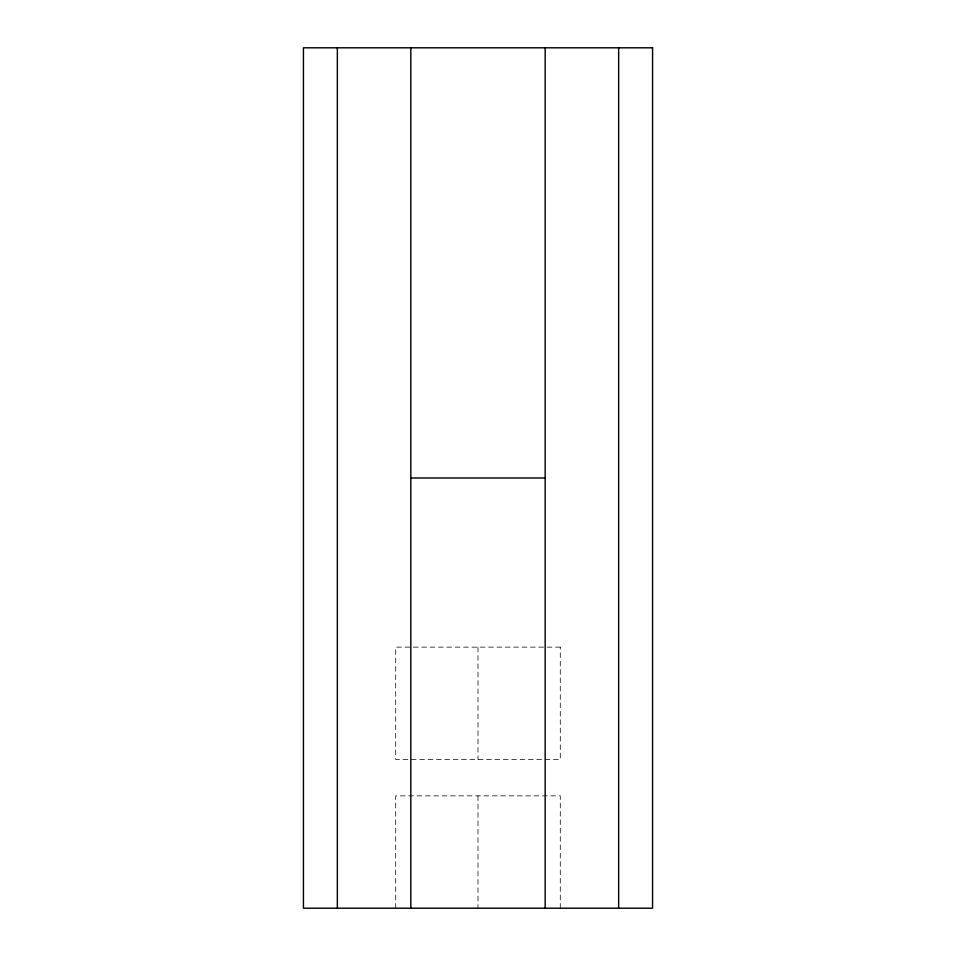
<?xml version="1.0" encoding="UTF-8"?>
<svg xmlns="http://www.w3.org/2000/svg" width="956" height="956" viewBox="0 0 956 956"><rect width="100%" height="100%" fill="white"/><g stroke="black" fill="none" stroke-linecap="round" stroke-linejoin="round"><path stroke-width="0.72" stroke-dasharray="4.78 3.58" d="M560.288 908.2L560.288 795.846L395.712 795.846L395.712 908.2M478 647.128L478 759.482M478 795.846L478 908.2M560.288 647.128L395.712 647.128L395.712 759.482L560.288 759.482L560.288 647.128"/><path stroke-width="1.43" d="M410.829 478L545.171 478M618.652 47.8L618.652 908.2M545.171 47.8L545.171 908.2M410.829 47.8L410.829 908.2M337.349 47.8L337.349 908.2M652.566 47.8L303.434 47.8L303.434 908.2L652.566 908.2L652.566 47.8"/></g></svg>
